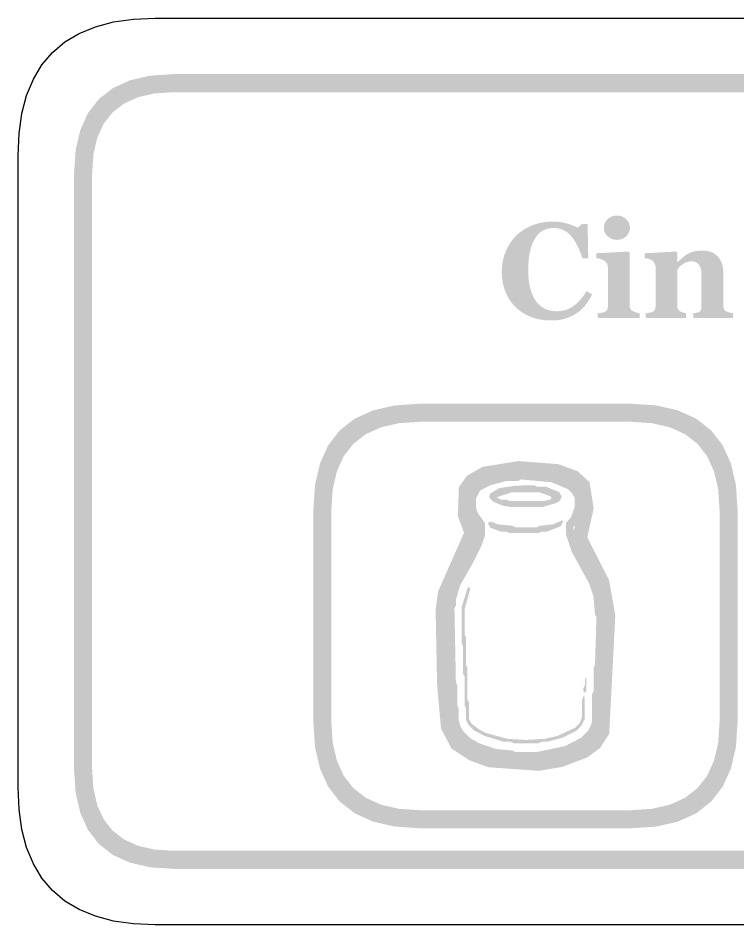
# Model space of a CAD drawing. Header units: millimetres. Extents: x 4 to 272, y 4 to 144.
# Drawn here: x 71.96 to 87.91, y 75.96 to 96.04 of the extents above; entities that cross this region are included whole.
import ezdxf

# ---------------------------------------------------------------- set-up
doc = ezdxf.new("R2010")
doc.units = ezdxf.units.MM
doc.layers.add('CUT', color=1, linetype='Continuous')
doc.layers.add('RASTER', color=7, linetype='Continuous')

msp = doc.modelspace()

# ---------------------------------------------------------------- hatches: boundary and pattern name
at = {"layer": 'RASTER'}
h = msp.add_hatch(color=7, dxfattribs=at)
h.paths.add_polyline_path([(73.2, 92.6), (73.234, 93.116), (73.338, 93.563), (73.509, 93.941), (73.75, 94.25), (74.059, 94.491), (74.438, 94.663), (74.884, 94.766), (75.4, 94.8), (132.6, 94.8), (133.116, 94.766), (133.563, 94.663), (133.941, 94.491), (134.25, 94.25), (134.491, 93.941), (134.663, 93.563), (134.766, 93.116), (134.8, 92.6), (134.8, 79.4), (134.766, 78.884), (134.663, 78.438), (134.491, 78.059), (134.25, 77.75), (133.941, 77.509), (133.563, 77.338), (133.116, 77.234), (132.6, 77.2), (75.4, 77.2), (74.884, 77.234), (74.438, 77.338), (74.059, 77.509), (73.75, 77.75), (73.509, 78.059), (73.338, 78.438), (73.234, 78.884), (73.2, 79.4)])
h.paths.add_polyline_path([(73.6, 92.6), (73.6, 79.4), (73.628, 78.978), (73.712, 78.613), (73.853, 78.303), (74.05, 78.05), (74.303, 77.853), (74.613, 77.712), (74.978, 77.628), (75.4, 77.6), (132.6, 77.6), (133.022, 77.628), (133.388, 77.712), (133.697, 77.853), (133.95, 78.05), (134.147, 78.303), (134.288, 78.613), (134.372, 78.978), (134.4, 79.4), (134.4, 92.6), (134.372, 93.022), (134.288, 93.388), (134.147, 93.697), (133.95, 93.95), (133.697, 94.147), (133.388, 94.288), (133.022, 94.372), (132.6, 94.4), (75.4, 94.4), (74.978, 94.372), (74.613, 94.288), (74.303, 94.147), (74.05, 93.95), (73.853, 93.697), (73.712, 93.388), (73.628, 93.022), (73.6, 92.6)])
h = msp.add_hatch(color=7, dxfattribs=at)
h.paths.add_polyline_path([(85.729, 89.4), (84.803, 89.4), (84.803, 89.507), (84.813, 89.508), (84.822, 89.508), (84.832, 89.509), (84.841, 89.51), (84.85, 89.511), (84.86, 89.512), (84.869, 89.513), (84.878, 89.514), (84.887, 89.515), (84.896, 89.517), (84.904, 89.518), (84.912, 89.52), (84.92, 89.522), (84.927, 89.524), (84.934, 89.526), (84.941, 89.529), (84.952, 89.534), (84.963, 89.539), (84.972, 89.544), (84.981, 89.55), (84.989, 89.557), (84.996, 89.564), (85.002, 89.571), (85.007, 89.579), (85.011, 89.588), (85.015, 89.597), (85.018, 89.607), (85.021, 89.618), (85.023, 89.629), (85.025, 89.641), (85.026, 89.653), (85.026, 89.667), (85.026, 90.519), (85.026, 90.532), (85.024, 90.544), (85.023, 90.556), (85.02, 90.567), (85.017, 90.578), (85.013, 90.589), (85.008, 90.599), (85.002, 90.609), (84.996, 90.619), (84.99, 90.628), (84.983, 90.636), (84.976, 90.644), (84.969, 90.652), (84.961, 90.659), (84.952, 90.665), (84.944, 90.671), (84.937, 90.676), (84.929, 90.68), (84.92, 90.684), (84.911, 90.689), (84.9, 90.693), (84.889, 90.697), (84.877, 90.701), (84.864, 90.705), (84.851, 90.709), (84.838, 90.713), (84.825, 90.716), (84.813, 90.718), (84.801, 90.721), (84.789, 90.723), (84.778, 90.724), (84.767, 90.726), (84.767, 90.833), (85.484, 90.871), (85.506, 90.849), (85.506, 89.686), (85.507, 89.673), (85.508, 89.661), (85.509, 89.649), (85.512, 89.638), (85.515, 89.628), (85.519, 89.617), (85.523, 89.608), (85.528, 89.598), (85.534, 89.59), (85.54, 89.582), (85.547, 89.574), (85.555, 89.567), (85.563, 89.561), (85.572, 89.555), (85.581, 89.55), (85.591, 89.545), (85.599, 89.542), (85.606, 89.539), (85.614, 89.536), (85.622, 89.533), (85.63, 89.53), (85.639, 89.527), (85.647, 89.524), (85.656, 89.522), (85.665, 89.519), (85.674, 89.517), (85.683, 89.515), (85.692, 89.513), (85.701, 89.511), (85.71, 89.509), (85.72, 89.508), (85.729, 89.507)])
h.paths.add_polyline_path([(85.515, 91.398), (85.514, 91.371), (85.51, 91.344), (85.503, 91.319), (85.494, 91.295), (85.482, 91.272), (85.467, 91.25), (85.45, 91.228), (85.429, 91.208), (85.408, 91.19), (85.385, 91.174), (85.361, 91.161), (85.336, 91.15), (85.31, 91.141), (85.283, 91.135), (85.255, 91.131), (85.227, 91.13), (85.197, 91.131), (85.169, 91.135), (85.142, 91.141), (85.116, 91.15), (85.091, 91.161), (85.067, 91.174), (85.044, 91.19), (85.022, 91.208), (85.002, 91.228), (84.985, 91.25), (84.97, 91.272), (84.958, 91.295), (84.949, 91.319), (84.942, 91.344), (84.938, 91.371), (84.937, 91.398), (84.938, 91.425), (84.942, 91.452), (84.949, 91.477), (84.958, 91.501), (84.97, 91.525), (84.985, 91.547), (85.002, 91.568), (85.022, 91.588), (85.044, 91.607), (85.067, 91.623), (85.091, 91.637), (85.116, 91.648), (85.142, 91.656), (85.169, 91.663), (85.197, 91.666), (85.227, 91.668), (85.256, 91.666), (85.284, 91.663), (85.311, 91.656), (85.337, 91.648), (85.362, 91.637), (85.386, 91.623), (85.408, 91.607), (85.43, 91.588), (85.45, 91.568), (85.467, 91.547), (85.482, 91.525), (85.494, 91.501), (85.503, 91.477), (85.51, 91.452), (85.514, 91.425), (85.515, 91.398)])
for points in [[(83.763, 89.344), (83.707, 89.345), (83.651, 89.349), (83.596, 89.355), (83.542, 89.363), (83.489, 89.373), (83.437, 89.386), (83.386, 89.401), (83.335, 89.418), (83.286, 89.438), (83.239, 89.459), (83.193, 89.483), (83.149, 89.509), (83.106, 89.537), (83.065, 89.567), (83.026, 89.599), (82.988, 89.633), (82.953, 89.668), (82.92, 89.706), (82.888, 89.745), (82.859, 89.787), (82.831, 89.83), (82.805, 89.876), (82.782, 89.924), (82.76, 89.973), (82.74, 90.025), (82.723, 90.077), (82.709, 90.131), (82.697, 90.186), (82.688, 90.243), (82.681, 90.3), (82.678, 90.359), (82.676, 90.42), (82.678, 90.479), (82.682, 90.538), (82.688, 90.596), (82.697, 90.652), (82.709, 90.708), (82.724, 90.762), (82.741, 90.815), (82.76, 90.867), (82.783, 90.918), (82.807, 90.967), (82.833, 91.014), (82.862, 91.059), (82.892, 91.103), (82.925, 91.145), (82.96, 91.185), (82.997, 91.224), (83.035, 91.26), (83.076, 91.294), (83.118, 91.325), (83.161, 91.355), (83.207, 91.383), (83.255, 91.408), (83.305, 91.432), (83.356, 91.453), (83.409, 91.472), (83.463, 91.489), (83.517, 91.503), (83.573, 91.514), (83.629, 91.523), (83.687, 91.529), (83.745, 91.533), (83.804, 91.534), (83.847, 91.534), (83.889, 91.532), (83.93, 91.528), (83.969, 91.524), (84.008, 91.518), (84.046, 91.511), (84.083, 91.502), (84.119, 91.493), (84.154, 91.482), (84.187, 91.471), (84.22, 91.46), (84.25, 91.448), (84.28, 91.436), (84.308, 91.424), (84.334, 91.411), (84.359, 91.398), (84.45, 91.479), (84.578, 91.479), (84.591, 90.72), (84.462, 90.72), (84.434, 90.804), (84.404, 90.882), (84.373, 90.954), (84.341, 91.021), (84.307, 91.082), (84.272, 91.137), (84.236, 91.186), (84.198, 91.23), (84.159, 91.268), (84.117, 91.301), (84.073, 91.329), (84.028, 91.352), (83.98, 91.369), (83.93, 91.382), (83.877, 91.39), (83.823, 91.392), (83.756, 91.388), (83.694, 91.377), (83.635, 91.358), (83.581, 91.332), (83.531, 91.297), (83.484, 91.256), (83.442, 91.207), (83.404, 91.15), (83.371, 91.086), (83.341, 91.016), (83.317, 90.94), (83.297, 90.858), (83.281, 90.77), (83.27, 90.676), (83.263, 90.576), (83.261, 90.469), (83.262, 90.409), (83.264, 90.35), (83.268, 90.294), (83.273, 90.24), (83.28, 90.188), (83.288, 90.139), (83.298, 90.092), (83.31, 90.047), (83.323, 90.004), (83.336, 89.963), (83.351, 89.925), (83.366, 89.889), (83.383, 89.855), (83.4, 89.822), (83.419, 89.793), (83.438, 89.765), (83.46, 89.738), (83.482, 89.713), (83.506, 89.69), (83.531, 89.668), (83.556, 89.649), (83.583, 89.631), (83.61, 89.615), (83.639, 89.601), (83.668, 89.589), (83.698, 89.579), (83.729, 89.57), (83.761, 89.562), (83.793, 89.557), (83.826, 89.553), (83.86, 89.55), (83.895, 89.549), (83.946, 89.551), (83.995, 89.556), (84.043, 89.565), (84.089, 89.577), (84.134, 89.593), (84.178, 89.612), (84.22, 89.635), (84.26, 89.661), (84.3, 89.69), (84.339, 89.724), (84.377, 89.76), (84.414, 89.801), (84.45, 89.845), (84.485, 89.892), (84.519, 89.943), (84.553, 89.998), (84.679, 89.921), (84.663, 89.89), (84.646, 89.859), (84.629, 89.829), (84.611, 89.799), (84.593, 89.771), (84.574, 89.743), (84.555, 89.717), (84.535, 89.691), (84.515, 89.666), (84.493, 89.642), (84.471, 89.618), (84.448, 89.596), (84.425, 89.575), (84.4, 89.554), (84.375, 89.534), (84.349, 89.516), (84.32, 89.496), (84.29, 89.478), (84.259, 89.46), (84.227, 89.444), (84.195, 89.429), (84.162, 89.415), (84.128, 89.402), (84.094, 89.39), (84.058, 89.379), (84.02, 89.37), (83.981, 89.362), (83.941, 89.356), (83.899, 89.351), (83.855, 89.347), (83.81, 89.345), (83.763, 89.344)], [(87.797, 89.4), (86.916, 89.4), (86.916, 89.507), (86.923, 89.508), (86.93, 89.508), (86.938, 89.509), (86.946, 89.51), (86.955, 89.511), (86.964, 89.512), (86.973, 89.513), (86.983, 89.514), (86.993, 89.515), (87.001, 89.517), (87.01, 89.518), (87.018, 89.52), (87.025, 89.522), (87.032, 89.524), (87.038, 89.526), (87.043, 89.529), (87.05, 89.533), (87.057, 89.538), (87.064, 89.543), (87.069, 89.549), (87.075, 89.555), (87.079, 89.561), (87.083, 89.568), (87.087, 89.576), (87.09, 89.584), (87.093, 89.593), (87.095, 89.603), (87.097, 89.614), (87.098, 89.626), (87.099, 89.638), (87.1, 89.652), (87.1, 89.667), (87.1, 90.352), (87.099, 90.388), (87.097, 90.422), (87.092, 90.454), (87.086, 90.483), (87.079, 90.51), (87.069, 90.535), (87.058, 90.557), (87.045, 90.577), (87.031, 90.595), (87.014, 90.61), (86.997, 90.623), (86.977, 90.634), (86.956, 90.642), (86.934, 90.648), (86.909, 90.651), (86.883, 90.652), (86.869, 90.652), (86.855, 90.651), (86.84, 90.65), (86.827, 90.648), (86.813, 90.646), (86.8, 90.643), (86.787, 90.639), (86.774, 90.635), (86.762, 90.63), (86.749, 90.625), (86.737, 90.619), (86.724, 90.613), (86.712, 90.607), (86.7, 90.599), (86.687, 90.592), (86.675, 90.584), (86.665, 90.576), (86.655, 90.569), (86.646, 90.561), (86.637, 90.554), (86.629, 90.546), (86.621, 90.539), (86.614, 90.531), (86.607, 90.524), (86.601, 90.516), (86.595, 90.509), (86.589, 90.501), (86.584, 90.495), (86.578, 90.488), (86.573, 90.482), (86.568, 90.475), (86.564, 90.469), (86.564, 89.683), (86.564, 89.67), (86.565, 89.658), (86.566, 89.647), (86.568, 89.636), (86.57, 89.625), (86.572, 89.615), (86.575, 89.606), (86.579, 89.597), (86.583, 89.589), (86.587, 89.581), (86.592, 89.574), (86.598, 89.567), (86.604, 89.561), (86.611, 89.555), (86.619, 89.55), (86.627, 89.545), (86.633, 89.542), (86.639, 89.539), (86.646, 89.536), (86.653, 89.533), (86.661, 89.53), (86.669, 89.527), (86.677, 89.524), (86.686, 89.522), (86.694, 89.519), (86.703, 89.517), (86.712, 89.515), (86.72, 89.513), (86.729, 89.511), (86.737, 89.509), (86.746, 89.508), (86.754, 89.507), (86.754, 89.4), (85.864, 89.4), (85.864, 89.507), (85.873, 89.508), (85.882, 89.509), (85.891, 89.509), (85.901, 89.51), (85.91, 89.511), (85.919, 89.513), (85.928, 89.514), (85.938, 89.515), (85.947, 89.516), (85.956, 89.518), (85.964, 89.519), (85.972, 89.521), (85.98, 89.523), (85.988, 89.525), (85.995, 89.527), (86.001, 89.529), (86.013, 89.533), (86.023, 89.538), (86.033, 89.543), (86.041, 89.549), (86.049, 89.556), (86.055, 89.563), (86.061, 89.571), (86.066, 89.579), (86.07, 89.587), (86.074, 89.597), (86.077, 89.607), (86.079, 89.618), (86.081, 89.629), (86.082, 89.641), (86.083, 89.653), (86.083, 89.667), (86.083, 90.519), (86.083, 90.53), (86.082, 90.542), (86.08, 90.553), (86.078, 90.564), (86.074, 90.575), (86.07, 90.586), (86.066, 90.597), (86.06, 90.608), (86.054, 90.619), (86.047, 90.629), (86.04, 90.639), (86.033, 90.648), (86.025, 90.657), (86.017, 90.665), (86.008, 90.673), (85.999, 90.68), (85.992, 90.685), (85.984, 90.689), (85.977, 90.693), (85.969, 90.696), (85.96, 90.7), (85.951, 90.703), (85.942, 90.707), (85.932, 90.71), (85.922, 90.712), (85.911, 90.715), (85.901, 90.717), (85.89, 90.719), (85.878, 90.721), (85.867, 90.723), (85.855, 90.724), (85.843, 90.726), (85.843, 90.833), (86.542, 90.871), (86.564, 90.849), (86.564, 90.636), (86.57, 90.636), (86.58, 90.646), (86.591, 90.656), (86.603, 90.666), (86.615, 90.677), (86.628, 90.688), (86.641, 90.699), (86.655, 90.712), (86.669, 90.724), (86.684, 90.737), (86.698, 90.749), (86.712, 90.76), (86.726, 90.771), (86.739, 90.781), (86.752, 90.79), (86.765, 90.799), (86.778, 90.808), (86.792, 90.816), (86.807, 90.825), (86.823, 90.833), (86.84, 90.84), (86.859, 90.848), (86.878, 90.855), (86.898, 90.861), (86.92, 90.868), (86.942, 90.874), (86.965, 90.879), (86.987, 90.883), (87.011, 90.886), (87.034, 90.889), (87.058, 90.891), (87.083, 90.892), (87.107, 90.893), (87.165, 90.891), (87.219, 90.884), (87.27, 90.874), (87.316, 90.859), (87.359, 90.84), (87.398, 90.816), (87.434, 90.789), (87.466, 90.757), (87.494, 90.722), (87.518, 90.684), (87.538, 90.643), (87.555, 90.6), (87.568, 90.553), (87.577, 90.504), (87.583, 90.452), (87.585, 90.398), (87.585, 89.68), (87.585, 89.667), (87.586, 89.654), (87.587, 89.642), (87.589, 89.631), (87.591, 89.621), (87.594, 89.611), (87.597, 89.602), (87.601, 89.593), (87.606, 89.586), (87.611, 89.578), (87.617, 89.571), (87.624, 89.564), (87.632, 89.558), (87.641, 89.552), (87.651, 89.547), (87.661, 89.542), (87.667, 89.54), (87.674, 89.537), (87.68, 89.534), (87.687, 89.532), (87.695, 89.529), (87.702, 89.527), (87.711, 89.524), (87.719, 89.522), (87.728, 89.519), (87.737, 89.517), (87.746, 89.515), (87.756, 89.513), (87.766, 89.511), (87.776, 89.509), (87.787, 89.508), (87.797, 89.507)]]:
    msp.add_hatch(color=7, dxfattribs=at).paths.add_polyline_path(points)
h = msp.add_hatch(color=7, dxfattribs=at)
h.paths.add_polyline_path([(78.5, 85.15), (78.537, 85.701), (78.647, 86.178), (78.83, 86.582), (79.088, 86.913), (79.418, 87.17), (79.822, 87.353), (80.299, 87.463), (80.85, 87.5), (85.55, 87.5), (86.101, 87.463), (86.578, 87.353), (86.982, 87.17), (87.313, 86.913), (87.57, 86.582), (87.753, 86.178), (87.863, 85.701), (87.9, 85.15), (87.9, 80.45), (87.863, 79.899), (87.753, 79.422), (87.57, 79.018), (87.313, 78.688), (86.982, 78.43), (86.578, 78.247), (86.101, 78.137), (85.55, 78.1), (80.85, 78.1), (80.299, 78.137), (79.822, 78.247), (79.418, 78.43), (79.088, 78.688), (78.83, 79.018), (78.647, 79.422), (78.537, 79.899), (78.5, 80.45)])
h.paths.add_polyline_path([(78.9, 85.15), (78.9, 80.45), (78.93, 79.993), (79.022, 79.597), (79.174, 79.262), (79.388, 78.988), (79.662, 78.774), (79.997, 78.622), (80.393, 78.53), (80.85, 78.5), (85.55, 78.5), (86.007, 78.53), (86.403, 78.622), (86.738, 78.774), (87.012, 78.988), (87.226, 79.262), (87.378, 79.597), (87.47, 79.993), (87.5, 80.45), (87.5, 85.15), (87.47, 85.607), (87.378, 86.003), (87.226, 86.338), (87.012, 86.613), (86.738, 86.826), (86.403, 86.978), (86.007, 87.07), (85.55, 87.1), (80.85, 87.1), (80.393, 87.07), (79.997, 86.978), (79.662, 86.826), (79.388, 86.613), (79.174, 86.338), (79.022, 86.003), (78.93, 85.607), (78.9, 85.15)])
h = msp.add_hatch(color=7, dxfattribs=at)
h.paths.add_polyline_path([(83.046, 86.23), (83.928, 86.163), (84.354, 86.007), (84.621, 85.765), (84.711, 85.178), (84.57, 84.543), (85.052, 83.594), (85.191, 82.817), (85.056, 80.191), (84.853, 79.876), (84.571, 79.67), (84.026, 79.46), (83.497, 79.371), (82.376, 79.451), (81.962, 79.603), (81.562, 79.864), (81.329, 80.308), (81.242, 81.289), (81.21, 82.945), (81.266, 83.346), (81.839, 84.643), (81.703, 85.009), (81.725, 85.655), (81.909, 85.909), (82.25, 86.104)])
h.paths.add_polyline_path([(83.059, 85.908), (82.358, 85.797), (82.128, 85.665), (82.042, 85.546), (82.025, 85.062), (82.185, 84.632), (81.576, 83.257), (81.53, 82.926), (81.562, 81.307), (81.642, 80.4), (81.807, 80.086), (82.107, 79.891), (82.444, 79.767), (83.481, 79.693), (83.941, 79.771), (84.417, 79.953), (84.616, 80.1), (84.741, 80.292), (84.869, 82.797), (84.745, 83.491), (84.232, 84.501), (84.386, 85.189), (84.322, 85.604), (84.185, 85.728), (83.859, 85.847), (83.059, 85.908)])
h = msp.add_hatch(color=7, dxfattribs=at)
h.paths.add_polyline_path([(82.856, 85.976), (83.521, 85.986), (83.585, 85.954), (83.714, 85.954), (84.067, 85.858), (84.301, 85.739), (84.366, 85.674), (84.452, 85.504), (84.484, 85.28), (84.452, 85.215), (84.452, 85.055), (84.366, 84.885), (84.26, 84.766), (84.292, 84.509), (84.475, 84.114), (84.838, 83.449), (84.934, 83), (84.934, 81.972), (84.902, 81.908), (84.902, 81.234), (84.87, 81.17), (84.87, 80.495), (84.838, 80.335), (84.751, 80.165), (84.526, 79.94), (84.067, 79.725), (83.65, 79.628), (83.425, 79.628), (83.361, 79.596), (83.039, 79.596), (82.975, 79.628), (82.558, 79.66), (82.237, 79.757), (81.874, 79.94), (81.681, 80.132), (81.595, 80.303), (81.53, 80.559), (81.498, 81.523), (81.466, 81.587), (81.466, 83.096), (81.595, 83.546), (82.076, 84.445), (82.14, 84.669), (82.131, 84.788), (82.034, 84.885), (81.948, 85.055), (81.916, 85.408), (82.034, 85.674), (82.163, 85.771), (82.526, 85.922)])
h.paths.add_polyline_path([(83.104, 85.825), (83.039, 85.793), (82.783, 85.793), (82.429, 85.697), (82.195, 85.578), (82.108, 85.408), (82.108, 85.183), (82.14, 85.087), (82.301, 84.862), (82.301, 84.573), (82.237, 84.38), (82.034, 83.973), (81.755, 83.481), (81.659, 83.16), (81.659, 83.032), (81.627, 82.968), (81.659, 81.33), (81.691, 81.266), (81.691, 80.816), (81.723, 80.752), (81.723, 80.495), (81.755, 80.367), (81.81, 80.261), (81.97, 80.1), (82.173, 79.982), (82.558, 79.853), (82.911, 79.821), (82.975, 79.789), (83.457, 79.789), (84.067, 79.917), (84.43, 80.1), (84.59, 80.261), (84.645, 80.367), (84.677, 80.463), (84.677, 81.073), (84.709, 81.137), (84.709, 81.651), (84.741, 81.715), (84.773, 82.775), (84.741, 82.839), (84.709, 83.225), (84.613, 83.514), (84.227, 84.22), (84.099, 84.605), (84.099, 84.862), (84.205, 84.981), (84.292, 85.215), (84.292, 85.408), (84.237, 85.514), (84.141, 85.61), (83.778, 85.761)])
h.paths.add_polyline_path([(82.985, 85.687), (83.393, 85.697), (83.457, 85.665), (83.65, 85.665), (83.948, 85.546), (84.003, 85.44), (83.961, 85.353), (83.884, 85.302), (83.585, 85.215), (82.847, 85.215), (82.686, 85.247), (82.484, 85.334), (82.42, 85.398), (82.397, 85.44), (82.42, 85.514), (82.622, 85.633)])
h.paths.add_polyline_path([(82.879, 85.536), (82.567, 85.43), (82.654, 85.376), (82.783, 85.376), (82.847, 85.344), (83.585, 85.344), (83.746, 85.376), (83.778, 85.408), (83.755, 85.45), (83.521, 85.536)])
h.paths.add_polyline_path([(84.012, 84.917), (84.035, 84.894), (83.98, 84.788), (83.682, 84.669), (83.553, 84.669), (83.489, 84.637), (82.847, 84.637), (82.783, 84.669), (82.654, 84.669), (82.42, 84.756), (82.365, 84.862), (82.429, 84.894), (82.59, 84.83), (82.911, 84.798), (82.975, 84.766), (83.457, 84.766), (83.521, 84.798), (83.81, 84.83)])
h.paths.add_polyline_path([(81.925, 83.44), (81.98, 83.417), (81.851, 82.936), (81.851, 82.39), (81.884, 82.325), (81.884, 81.715), (81.916, 81.651), (81.916, 80.945), (81.948, 80.881), (81.948, 80.527), (82.002, 80.421), (82.163, 80.293), (82.333, 80.206), (82.815, 80.078), (83.21, 80.055), (83.617, 80.078), (83.906, 80.142), (84.301, 80.325), (84.398, 80.421), (84.452, 80.559), (84.452, 80.945), (84.507, 81.064), (84.516, 80.527), (84.43, 80.357), (84.333, 80.261), (84.035, 80.11), (83.682, 80.014), (83.553, 80.014), (83.489, 79.982), (82.943, 79.982), (82.879, 80.014), (82.718, 80.014), (82.301, 80.142), (82.067, 80.261), (81.938, 80.389), (81.884, 80.495), (81.884, 80.752), (81.851, 80.816), (81.851, 81.459), (81.819, 81.523), (81.819, 82.133), (81.787, 82.197), (81.787, 83)])
h.paths.add_polyline_path([(84.526, 81.449), (84.549, 81.426), (84.549, 81.137), (84.516, 81.105), (84.484, 81.137), (84.484, 81.202), (84.516, 81.266)])

# ---------------------------------------------------------------- linework, layer by layer
at = {"layer": 'CUT'}
msp.add_lwpolyline([(133.001, 75.96), (74.999, 75.96), (74.517, 75.981), (74.075, 76.044), (73.675, 76.149), (73.315, 76.297), (72.997, 76.488), (72.722, 76.722), (72.488, 76.997), (72.297, 77.315), (72.149, 77.675), (72.044, 78.075), (71.981, 78.517), (71.96, 78.999), (71.96, 93.001), (71.981, 93.483), (72.044, 93.925), (72.149, 94.325), (72.297, 94.685), (72.488, 95.003), (72.722, 95.278), (72.997, 95.512), (73.315, 95.703), (73.675, 95.851), (74.075, 95.956), (74.517, 96.019), (74.999, 96.04), (133.001, 96.04)], dxfattribs=at)

doc.saveas('drawing.dxf')
